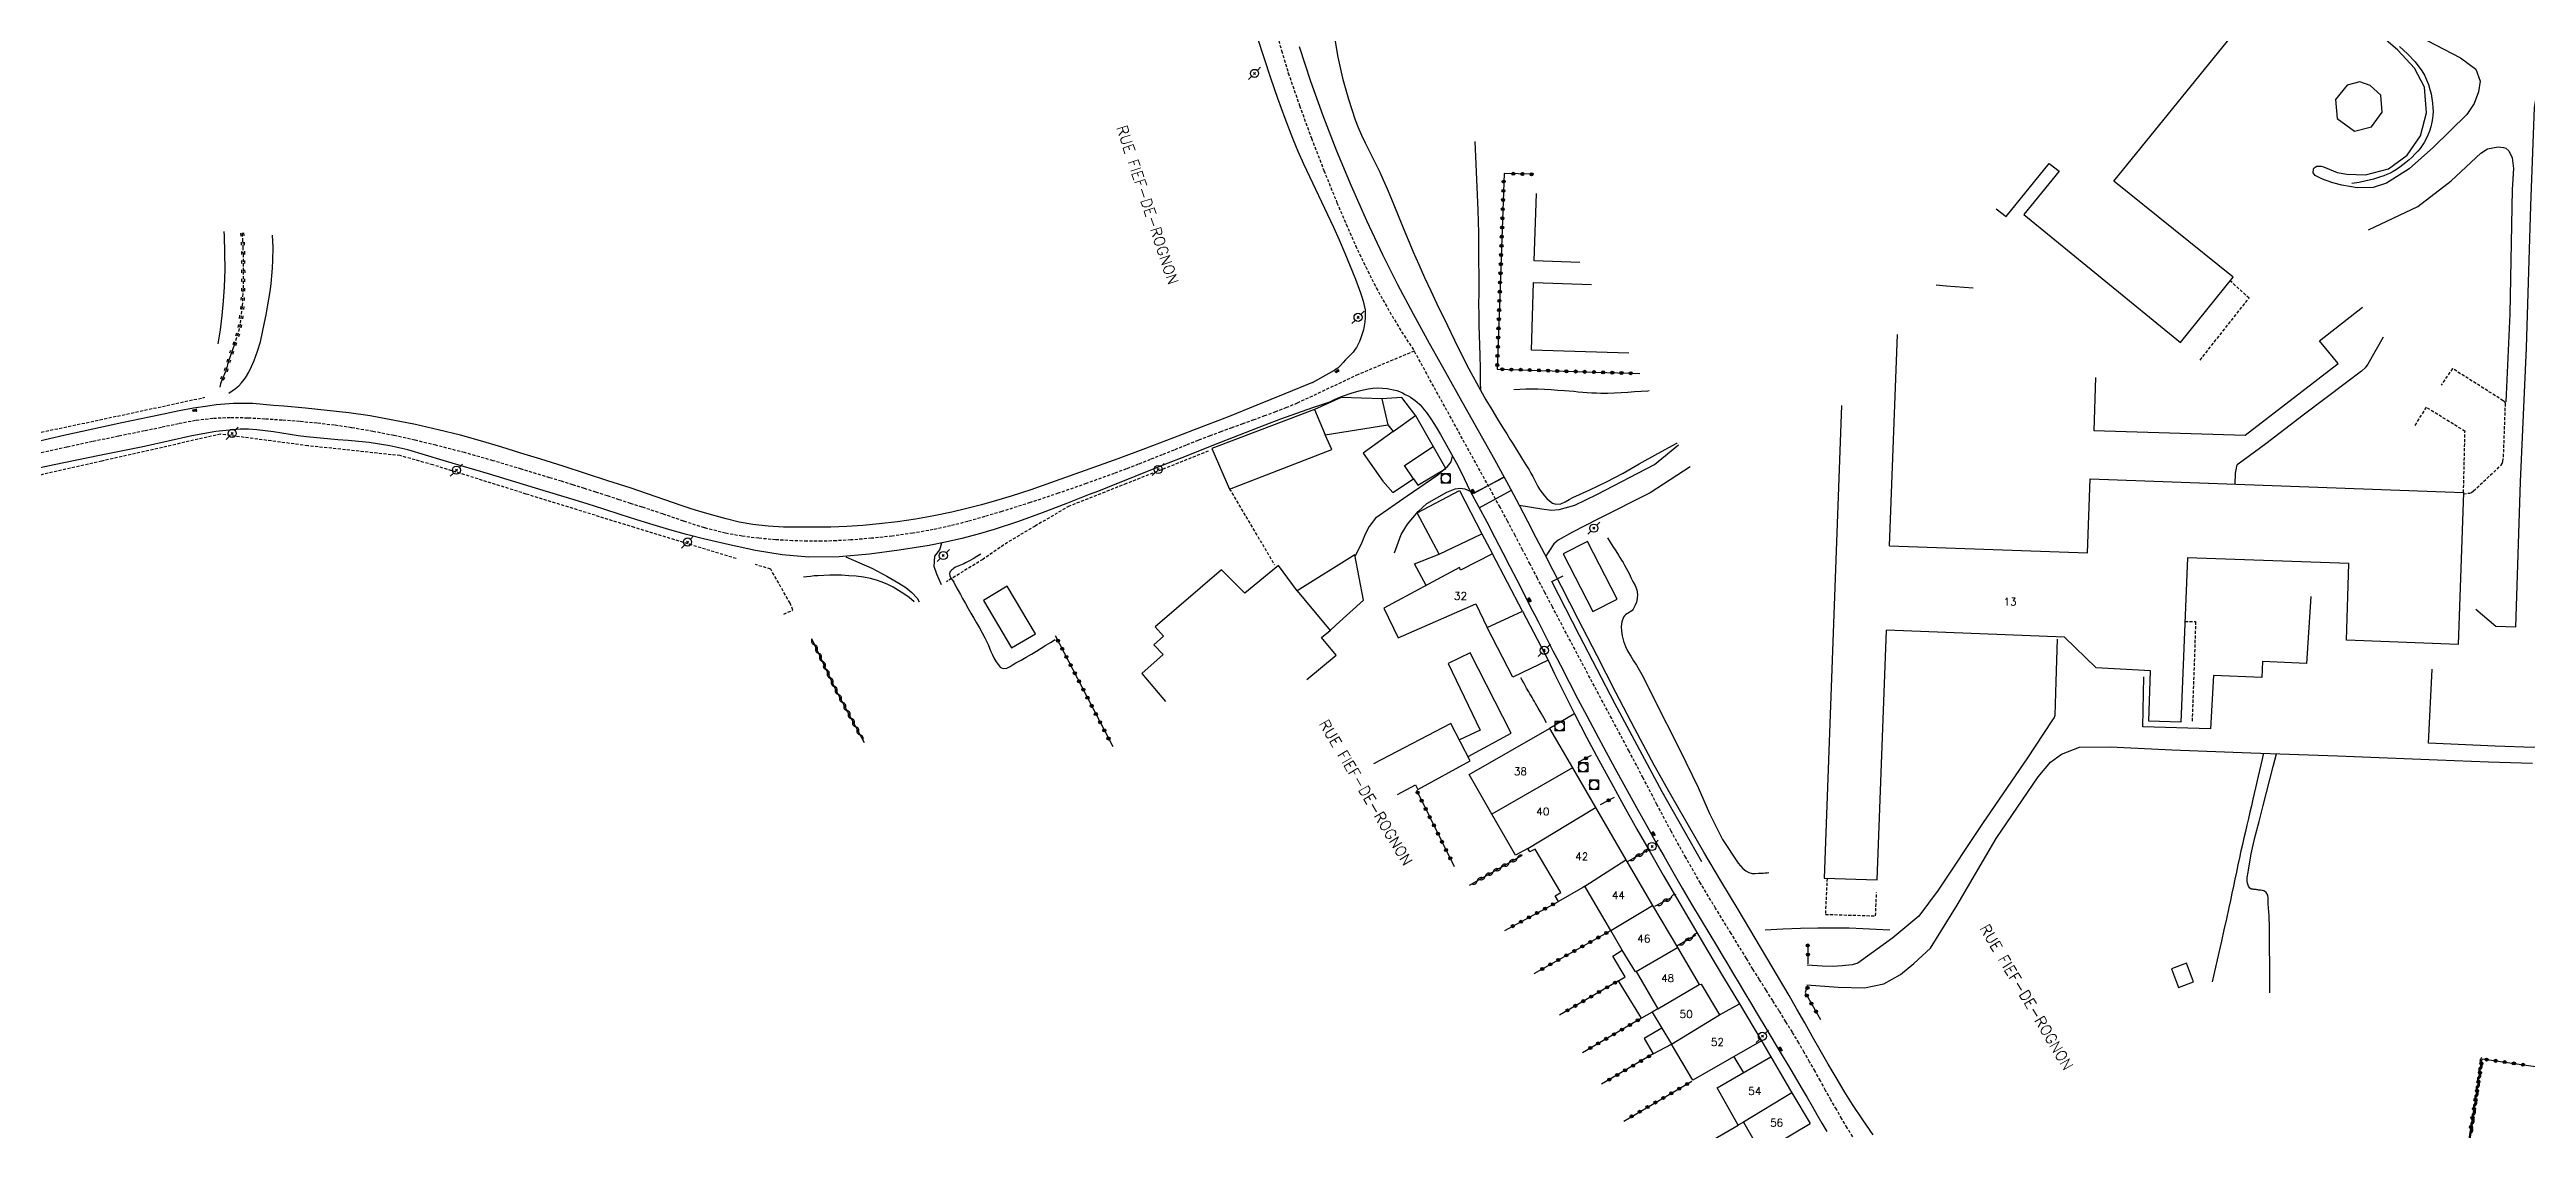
# Model space of a CAD drawing. Header units: millimetres. Extents: x 146997 to 148001, y 141998 to 143001.
# Drawn here: x 147236.2 to 147641.2, y 142322.1 to 142498.5 of the extents above; entities that cross this region are included whole.
import ezdxf
from ezdxf.enums import TextEntityAlignment as Align

# ---------------------------------------------------------------- set-up
doc = ezdxf.new("R2010")
doc.units = ezdxf.units.MM
doc.linetypes.add('DASHED', pattern=[0.75, 0.5, -0.25])
doc.layers.get('0').update_dxf_attribs({"linetype": 'CONTINUOUS'})
for name, color, linetype in [('W0001', 6, 'DASHED'), ('W0008', 7, 'CONTINUOUS'), ('W0014', 7, 'CONTINUOUS'), ('W0017', 7, 'CONTINUOUS'), ('W0020', 2, 'CONTINUOUS'), ('W0071', 7, 'CONTINUOUS'), ('W0101', 7, 'CONTINUOUS'), ('W0104', 1, 'CONTINUOUS'), ('W0112', 1, 'DASHED'), ('W0132', 7, 'CONTINUOUS'), ('W0211', 2, 'CONTINUOUS'), ('W0220', 5, 'DASHED'), ('W0300', 7, 'CONTINUOUS'), ('W0310', 3, 'CONTINUOUS'), ('W0323', 7, 'CONTINUOUS'), ('W0333', 7, 'CONTINUOUS'), ('W0401', 7, 'CONTINUOUS'), ('W0420', 7, 'CONTINUOUS'), ('W0473', 7, 'CONTINUOUS'), ('W0989', 7, 'CONTINUOUS'), ('W0991', 7, 'CONTINUOUS'), ('W1102', 7, 'CONTINUOUS')]:
    doc.layers.add(name, color=color, linetype=linetype)
doc.styles.get("Standard").update_dxf_attribs({"font": 'romans.shx', "width": 0.85})

# ---------------------------------------------------------------- blocks, each defined once
blk = doc.blocks.new('T473')
for p, q in [((-0.166667, 0.166667), (0.166667, -0.166667)), ((-0.166667, -0.166667), (0.166667, 0.166667)), ((0.500001, 0.500001), (1.000002, 1.000002)), ((-1.000002, -1.000002), (-0.500001, -0.500001))]:
    blk.add_line(p, q)
blk.add_ellipse((0, 0), major_axis=(0.471405, 0.471405), ratio=1, start_param=5.4977871438, end_param=11.780972451)
blk = doc.blocks.new('T401')
for p, q in [((-0.3, 0.3), (0, 0.3)), ((-0.3, -0.25), (-0.3, 0.3)), ((-0.3, 0.15), (0, 0.15)), ((-0.3, 0), (0, 0)), ((0, 0.3), (0, -0.25)), ((-0.3, -0.15), (0, -0.15)), ((-0.3, -0.25), (-0.3, -0.3)), ((-0.3, -0.3), (0, -0.3)), ((0, -0.3), (0, -0.25))]:
    blk.add_line(p, q)
blk = doc.blocks.new('T420')
for p, q in [((0.75, 0.75), (-0.75, 0.75)), ((-0.75, 0.75), (-0.75, -0.75)), ((0.75, 0.75), (0.75, -0.75)), ((0.75, -0.75), (-0.75, -0.75))]:
    blk.add_line(p, q)
blk.add_ellipse((0, 0), major_axis=(-0.53, 0.53), ratio=1, start_param=3.926991, end_param=10.210176)
blk = doc.blocks.new('t323o')
at = {"color": 0, "linetype": 'Continuous'}
for radius in [0.25, 0.15]:
    blk.add_circle((0, 0), radius, dxfattribs=at)
blk = doc.blocks.new('t310o')
at = {"color": 0, "linetype": 'Continuous'}
for centre, start, end in [((-0.5, 0.38), 216.8699, 323.1304), ((0.5, -0.37), 36.8699, 143.1303)]:
    blk.add_arc(centre, 0.625, start, end, dxfattribs=at)
blk = doc.blocks.new('t220o')
at = {"color": 0, "linetype": 'Continuous'}
for p, q in [((-0.25, 0.25), (0.25, 0.25)), ((-0.25, -0.25), (0.25, -0.25))]:
    blk.add_line(p, q, dxfattribs=at)

msp = doc.modelspace()

# ---------------------------------------------------------------- linework, layer by layer
at = {"layer": 'W0001'}
for points in [[(147436.55, 142502.17), (147437.67, 142498.38), (147438.79, 142494.61), (147438.75, 142494.74), (147440.6, 142489.39), (147442.54, 142484.06), (147444.58, 142478.78), (147446.72, 142473.53), (147448.22, 142470.01), (147449.77, 142466.51), (147451.41, 142463.04), (147453.14, 142459.62), (147454.59, 142456.98), (147456.11, 142454.37), (147457.69, 142451.81), (147459.35, 142449.29)], [(147459.35, 142449.29), (147450.16, 142445.44), (147440.21, 142440.77), (147438.45, 142440.05), (147436.68, 142439.36), (147434.89, 142438.7), (147433.11, 142438.05), (147431.32, 142437.41), (147429.53, 142436.76), (147427.75, 142436.11), (147425.97, 142435.44), (147424.01, 142434.68), (147422.05, 142433.91), (147420.1, 142433.12), (147418.15, 142432.34), (147416.19, 142431.56), (147414.24, 142430.79), (147412.27, 142430.03), (147410.3, 142429.3), (147405.74, 142427.65), (147401.16, 142426.06), (147396.56, 142424.52), (147391.93, 142423.08), (147389.15, 142422.25), (147386.36, 142421.45), (147383.55, 142420.73), (147380.71, 142420.11), (147377.36, 142419.53), (147374, 142419.06), (147370.62, 142418.7), (147367.24, 142418.42), (147364.86, 142418.29), (147362.47, 142418.22), (147360.09, 142418.22), (147357.71, 142418.3), (147354.96, 142418.46), (147352.21, 142418.7), (147349.48, 142419.04), (147346.77, 142419.53), (147343.3, 142420.4), (147339.89, 142421.5), (147336.52, 142422.67), (147333.14, 142423.79), (147331.25, 142424.39), (147329.36, 142425), (147327.47, 142425.61), (147325.58, 142426.22), (147323.7, 142426.82), (147321.81, 142427.43), (147319.92, 142428.02), (147318.02, 142428.6), (147313.39, 142429.99), (147308.75, 142431.37), (147304.09, 142432.69), (147299.4, 142433.9), (147295.99, 142434.72), (147292.55, 142435.48), (147289.11, 142436.16), (147285.64, 142436.76), (147282.82, 142437.17), (147279.98, 142437.5), (147277.13, 142437.77), (147274.29, 142437.99), (147271.46, 142438.18), (147268.64, 142438.34), (147265.8, 142438.39), (147262.96, 142438.27), (147260.13, 142437.94), (147257.33, 142437.42), (147254.55, 142436.81), (147251.77, 142436.23), (147247.53, 142435.38), (147243.29, 142434.49), (147239.06, 142433.58), (147234.83, 142432.66)], [(147531.03, 142320.91), (147530.13, 142322.38), (147529.25, 142323.86), (147528.36, 142325.4), (147527.47, 142326.95), (147526.6, 142328.5), (147525.74, 142330.06), (147524.87, 142331.62), (147523.99, 142333.17), (147523.1, 142334.71), (147522.2, 142336.25), (147521.16, 142337.99), (147520.1, 142339.72), (147519.03, 142341.44), (147517.95, 142343.16), (147516.87, 142344.88), (147515.79, 142346.6), (147514.71, 142348.32), (147513.65, 142350.05), (147511.14, 142354.15), (147508.62, 142358.25), (147506.14, 142362.37), (147503.73, 142366.54), (147501.34, 142370.85), (147499.03, 142375.2), (147496.76, 142379.57), (147494.46, 142383.93), (147491.63, 142389.23), (147488.8, 142394.54), (147485.98, 142399.84), (147483.17, 142405.15), (147481.94, 142407.48), (147480.72, 142409.82), (147479.5, 142412.15), (147478.28, 142414.49), (147477.06, 142416.82), (147475.84, 142419.15), (147474.61, 142421.48), (147473.37, 142423.8), (147459.35, 142449.29)]]:
    msp.add_lwpolyline(points, dxfattribs=at)
at = {"layer": 'W0008'}
for points in [[(147433.71, 142500.43), (147434.74, 142497.28), (147435.85, 142493.95), (147436.98, 142490.63), (147438.17, 142487.33), (147439.44, 142484.06), (147440.33, 142481.96), (147441.26, 142479.87), (147442.23, 142477.8), (147443.21, 142475.73), (147444.2, 142473.67), (147445.19, 142471.61), (147446.15, 142469.54), (147447.07, 142467.45), (147447.99, 142465.31), (147448.9, 142463.17), (147449.77, 142461.01), (147450.55, 142458.81), (147450.78, 142458.13), (147451, 142457.43), (147451.18, 142456.73), (147451.3, 142456), (147451.34, 142455.35), (147451.33, 142454.7), (147451.27, 142454.06), (147451.18, 142453.42), (147451.04, 142452.76), (147450.85, 142452.11), (147450.63, 142451.47), (147450.38, 142450.85), (147450.24, 142450.52), (147450.08, 142450.2), (147449.9, 142449.89), (147449.7, 142449.59), (147449.34, 142449.12), (147448.94, 142448.69), (147448.53, 142448.27), (147448.12, 142447.85), (147447.72, 142447.4), (147447.32, 142446.92), (147446.86, 142446.48), (147446.31, 142446.16)], [(147534.37, 142321.21), (147532.66, 142323.69), (147531.01, 142326.2), (147529.64, 142328.38), (147528.31, 142330.58), (147527, 142332.8), (147525.72, 142335.04), (147524.46, 142337.27), (147523.19, 142339.51), (147521.92, 142341.75), (147520.63, 142343.97), (147517.86, 142348.67), (147515.07, 142353.37), (147512.28, 142358.05), (147509.49, 142362.74), (147506.71, 142367.44), (147503.96, 142372.15), (147501.24, 142376.89), (147498.58, 142381.65), (147495.39, 142387.56), (147492.3, 142393.53), (147489.25, 142399.52), (147486.17, 142405.49), (147484.8, 142408.14), (147483.42, 142410.8), (147482.05, 142413.46), (147480.68, 142416.12), (147479.3, 142418.78), (147477.92, 142421.43), (147476.53, 142424.08), (147475.13, 142426.73), (147472.53, 142431.52), (147469.88, 142436.28), (147467.2, 142441.02), (147464.51, 142445.76), (147461.84, 142450.52), (147459.22, 142455.3), (147456.67, 142460.13), (147454.23, 142465), (147451.59, 142470.59), (147449.08, 142476.24), (147446.71, 142481.95), (147444.46, 142487.71), (147442.45, 142493.32), (147440.59, 142498.99)], [(147442.73, 142444.18), (147438.19, 142442.3), (147433.64, 142440.45), (147429.08, 142438.62), (147424.51, 142436.83), (147419.98, 142435.09), (147415.43, 142433.38), (147410.88, 142431.69), (147406.32, 142430.04), (147403.12, 142428.89), (147399.91, 142427.75), (147396.69, 142426.64), (147393.45, 142425.6), (147391.05, 142424.88), (147388.63, 142424.18), (147386.2, 142423.54), (147383.76, 142422.97), (147380.8, 142422.37), (147377.83, 142421.85), (147374.85, 142421.4), (147371.85, 142421.04), (147369.22, 142420.8), (147366.59, 142420.64), (147363.95, 142420.54), (147361.31, 142420.5), (147358.78, 142420.5), (147356.26, 142420.54), (147353.73, 142420.68), (147351.21, 142420.96), (147349.01, 142421.35), (147346.84, 142421.88), (147344.7, 142422.48), (147342.56, 142423.1), (147341.12, 142423.53), (147339.69, 142423.99), (147338.27, 142424.47), (147336.85, 142424.96), (147335.43, 142425.46), (147334.02, 142425.95), (147332.6, 142426.44), (147331.17, 142426.92), (147327.52, 142428.11), (147323.86, 142429.29), (147320.2, 142430.46), (147316.54, 142431.6), (147313.27, 142432.63), (147310, 142433.65), (147306.72, 142434.64), (147303.42, 142435.54), (147299.76, 142436.44), (147296.08, 142437.27), (147292.38, 142438.02), (147288.67, 142438.68), (147285.16, 142439.19), (147281.63, 142439.59), (147278.1, 142439.94), (147274.57, 142440.26), (147272.87, 142440.42), (147271.17, 142440.58), (147269.47, 142440.7), (147267.76, 142440.74), (147266.34, 142440.71), (147264.92, 142440.62), (147263.51, 142440.48), (147262.1, 142440.31), (147259.77, 142439.95), (147257.45, 142439.51), (147255.14, 142439.04), (147252.83, 142438.56), (147248.08, 142437.56), (147243.34, 142436.53), (147238.61, 142435.47), (147233.88, 142434.42)], [(147442.73, 142444.18), (147446.31, 142446.16)], [(147445.32, 142440.9), (147442.71, 142440), (147440.11, 142439.08), (147437.51, 142438.14), (147434.93, 142437.18), (147430.71, 142435.57), (147426.51, 142433.92), (147422.33, 142432.25), (147418.13, 142430.58), (147416.65, 142429.99), (147415.16, 142429.39), (147413.67, 142428.79), (147412.19, 142428.19), (147410.7, 142427.59), (147409.22, 142426.99), (147407.73, 142426.41), (147406.23, 142425.83), (147402.37, 142424.34), (147398.51, 142422.86), (147394.63, 142421.44), (147390.69, 142420.15), (147388.06, 142419.38), (147385.4, 142418.68), (147382.73, 142418.06), (147380.03, 142417.54), (147375.17, 142416.75), (147370.27, 142416.08), (147365.34, 142415.66), (147360.39, 142415.62), (147356.01, 142415.99), (147351.67, 142416.7), (147347.39, 142417.62), (147343.14, 142418.61), (147340.39, 142419.3), (147337.66, 142420.06), (147334.94, 142420.88), (147332.24, 142421.73), (147329.55, 142422.6), (147326.86, 142423.47), (147324.16, 142424.33), (147321.45, 142425.17), (147316.97, 142426.52), (147312.49, 142427.87), (147308.01, 142429.21), (147303.52, 142430.52), (147300.62, 142431.4), (147297.73, 142432.3), (147294.81, 142433.13), (147291.86, 142433.81), (147290.17, 142434.1), (147288.48, 142434.33), (147286.78, 142434.52), (147285.07, 142434.67), (147283.37, 142434.8), (147281.67, 142434.94), (147279.97, 142435.09), (147278.27, 142435.26), (147276.92, 142435.43), (147275.57, 142435.64), (147274.22, 142435.87), (147272.87, 142436.09), (147271.51, 142436.28), (147270.15, 142436.44), (147268.77, 142436.52), (147267.39, 142436.53), (147263.43, 142436.17), (147259.51, 142435.44), (147255.64, 142434.55), (147251.79, 142433.72), (147244.39, 142432.24), (147237.01, 142430.68), (147229.63, 142429.1)], [(147445.32, 142440.9), (147446.53, 142441.46), (147447.77, 142441.95), (147449.03, 142442.39), (147450.32, 142442.77), (147451.06, 142442.95), (147451.81, 142443.11), (147452.58, 142443.22), (147453.35, 142443.26), (147454.14, 142443.24), (147454.93, 142443.16), (147455.71, 142443.02), (147456.48, 142442.83), (147456.96, 142442.66), (147457.43, 142442.45), (147457.88, 142442.21), (147458.33, 142441.97), (147458.72, 142441.74), (147459.11, 142441.49), (147459.48, 142441.23), (147459.83, 142440.94), (147460.25, 142440.54), (147460.63, 142440.12), (147460.99, 142439.68), (147461.34, 142439.23), (147462.16, 142438.06), (147462.92, 142436.86), (147463.65, 142435.64), (147464.36, 142434.41), (147465.45, 142432.44), (147466.51, 142430.46), (147467.53, 142428.45), (147468.51, 142426.42)]]:
    msp.add_lwpolyline(points, dxfattribs=at)
at = {"layer": 'W0014'}
for points in [[(147468.51, 142426.42), (147469.85, 142423.9), (147471.19, 142421.37), (147472.51, 142418.84), (147473.83, 142416.31), (147474.98, 142414.1), (147476.12, 142411.89), (147477.25, 142409.67), (147478.38, 142407.46), (147478.99, 142406.27), (147479.6, 142405.09), (147480.21, 142403.9), (147480.82, 142402.71), (147481.43, 142401.52), (147482.03, 142400.33), (147482.64, 142399.14), (147483.26, 142397.96), (147484.68, 142395.19), (147486.11, 142392.43), (147487.55, 142389.67), (147489.01, 142386.92), (147490.72, 142383.74), (147492.45, 142380.56), (147494.2, 142377.39), (147495.95, 142374.23), (147497.35, 142371.71), (147498.76, 142369.2), (147500.18, 142366.69), (147501.61, 142364.19), (147503.15, 142361.56), (147504.7, 142358.93), (147506.26, 142356.32), (147507.82, 142353.7), (147508.75, 142352.15), (147509.67, 142350.6), (147510.6, 142349.04), (147511.53, 142347.49), (147512.46, 142345.94), (147513.39, 142344.39), (147514.32, 142342.84), (147515.24, 142341.29), (147517.13, 142338.14), (147519.01, 142335.01), (147520.89, 142331.86), (147522.75, 142328.71), (147523.57, 142327.33), (147524.38, 142325.94), (147525.19, 142324.55), (147525.99, 142323.16), (147526.8, 142321.77)], [(147481.23, 142398.77), (147482.28, 142396.57), (147483.36, 142394.37), (147484.45, 142392.18), (147485.56, 142390), (147487.53, 142386.22), (147489.54, 142382.46), (147491.57, 142378.71), (147493.62, 142374.98), (147495.74, 142371.2), (147497.89, 142367.44), (147500.06, 142363.68), (147502.24, 142359.94), (147504.78, 142355.59), (147507.35, 142351.26), (147509.92, 142346.93), (147512.52, 142342.62)]]:
    msp.add_lwpolyline(points, dxfattribs=at)
at = {"layer": 'W0017'}
for points in [[(147632.88, 142407.11), (147636.15, 142404.32), (147639.46, 142404.21), (147640.19, 142427.95), (147641.16, 142449.8), (147641.89, 142473.02), (147642.48, 142489.09), (147643.29, 142494.01), (147643.67, 142495.34), (147645.73, 142501.23), (147647.09, 142511.76), (147646.11, 142525.08), (147644.1, 142540.92)], [(147624.92, 142500.05), (147630.41, 142497.19), (147632.87, 142495.36), (147633.63, 142493.39), (147633.33, 142491.67), (147632.6, 142489.74), (147631.41, 142487.93), (147625.96, 142482.63), (147621.98, 142479.05), (147618.31, 142476.72), (147616.11, 142475.99), (147613.47, 142475.98), (147611.01, 142476.38), (147609.52, 142476.76), (147607.84, 142477.38), (147606.61, 142477.99), (147606.3, 142478.42), (147606.33, 142479.08), (147606.61, 142479.34), (147606.9, 142479.49), (147607.6, 142479.51), (147607.99, 142479.4), (147608.91, 142479.01), (147610.2, 142478.47), (147611.82, 142478.2), (147614.86, 142478.09), (147618.64, 142479.08), (147621.69, 142481.29), (147623.86, 142484.46), (147624.82, 142488.2), (147624.51, 142492.39), (147622.88, 142495.52), (147620.15, 142498.44), (147615.01, 142502.89)], [(147615.33, 142469.08), (147623.44, 142472.93), (147628.85, 142477.11), (147633.73, 142481.6), (147634.81, 142482.31), (147636.53, 142482.64), (147637.42, 142482.57), (147637.82, 142482.42), (147638.31, 142482.03), (147638.86, 142480.87), (147639.07, 142479.11), (147638.85, 142475.66), (147638.43, 142455.36), (147637.78, 142440.98)], [(147544.69, 142460.11), (147546.31, 142459.95), (147550.73, 142459.63)], [(147570.73, 142444.99), (147570.42, 142436.31), (147595.17, 142435.53), (147610.38, 142447.25), (147607.33, 142450.95), (147614.37, 142456.47)], [(147617.76, 142451.57), (147615.26, 142447.17), (147614.8, 142446.56), (147614.2, 142445.99), (147611.77, 142444.14), (147604.69, 142438.84), (147598.59, 142434.12), (147594.87, 142431.42), (147593.9, 142430.72), (147593.78, 142430.51), (147593.69, 142430.16), (147593.56, 142429.35), (147593.48, 142427.56)], [(147465.56, 142432.09), (147465.35, 142431.2), (147464.59, 142430.19), (147463.22, 142429.02), (147458.18, 142425.58), (147453.03, 142422), (147451.96, 142420.63), (147451.31, 142419.39), (147450.66, 142417.73), (147449.71, 142415.82)], [(147476.49, 142424.11), (147480.19, 142423.5), (147481.76, 142423.28), (147483.05, 142423.4), (147485.61, 142424.09), (147489.21, 142425.84), (147498.61, 142430.74), (147502.53, 142433.96)], [(147504.45, 142430.39), (147497.93, 142426.13), (147489.34, 142421.83), (147485.22, 142419.69), (147482.87, 142418.4), (147482.19, 142417.78), (147481.55, 142416.88), (147481.16, 142416.2), (147480.84, 142415.75)], [(147456.13, 142416.35), (147457.22, 142419.32), (147458.27, 142420.98), (147460.01, 142423.09), (147461.42, 142424.36), (147464.7, 142426.21), (147466.03, 142426.8), (147466.86, 142426.9), (147467.64, 142426.77), (147468.51, 142426.42)], [(147366.4, 142415.66), (147370.67, 142413.84), (147373.12, 142412.52), (147375.1, 142411.35), (147376.23, 142410.68), (147377.23, 142409.86), (147378.09, 142408.91), (147378.41, 142408.29)], [(147382.05, 142411.1), (147381.29, 142412.86), (147380.88, 142414.08), (147380.95, 142415.77), (147381.77, 142416.82), (147382.13, 142417.96)], [(147605.93, 142409.19), (147605.22, 142398.25), (147598, 142398.58), (147597.93, 142395.94), (147590.01, 142396.27), (147589.51, 142387.56), (147578.44, 142387.91), (147578.61, 142396.05)], [(147564.47, 142402.2), (147564.25, 142395.29), (147564.08, 142389.73), (147563.94, 142389.41), (147563.6, 142388.88), (147559.61, 142382.83), (147552.23, 142372.08), (147545.02, 142361.22), (147541.84, 142356.98), (147537.57, 142353.44), (147531.86, 142349.27), (147530.92, 142349), (147529.32, 142348.83), (147527.76, 142348.75), (147526.01, 142348.8), (147523.6, 142348.95)], [(147662.41, 142392.98), (147655.21, 142389.28), (147649.61, 142386.53), (147646.83, 142385.21), (147645.33, 142384.78), (147643.96, 142384.6), (147642.31, 142384.52), (147636.08, 142384.75), (147625.18, 142385.2), (147625.74, 142397.3)], [(147485.45, 142389.97), (147481.48, 142387.6)], [(147523.54, 142345.72), (147528.67, 142345.35), (147532.98, 142345.27), (147536.11, 142345.93), (147538.86, 142347.43), (147541.03, 142349.2), (147543.75, 142351.73), (147548.1, 142358.74), (147554.47, 142369.64), (147561.34, 142379.72), (147563.35, 142382.11), (147565.18, 142383.41), (147568.11, 142384.57), (147573.15, 142384.61), (147583.21, 142384.16), (147596.09, 142383.66), (147610.27, 142383.13), (147626.61, 142382.49), (147634.96, 142382.18), (147642.16, 142381.95)]]:
    msp.add_lwpolyline(points, dxfattribs=at)
msp.add_lwpolyline([(147609.98, 142490.37), (147610.24, 142487.3), (147613.06, 142485.24), (147615.82, 142485.94), (147617.57, 142488.31), (147617.37, 142491.11), (147615.61, 142492.7), (147613.95, 142493.28), (147611.85, 142492.71)], close=True, dxfattribs=at)
at = {"layer": 'W0020'}
for points in [[(147474.11, 142428.68), (147468.77, 142425.93)], [(147473.89, 142428.62), (147469.1, 142426.01)], [(147469.96, 142423.67), (147475.23, 142426.54)]]:
    msp.add_lwpolyline(points, dxfattribs=at)
at = {"layer": 'W0071'}
for points in [[(147598.17, 142383.58), (147597.74, 142381.7), (147597.31, 142379.82), (147596.88, 142377.94), (147596.45, 142376.07), (147596.21, 142375.01), (147595.96, 142373.96), (147595.71, 142372.91), (147595.47, 142371.85), (147595.22, 142370.8), (147594.98, 142369.75), (147594.74, 142368.69), (147594.5, 142367.64), (147594.25, 142366.48), (147594, 142365.32), (147593.75, 142364.17), (147593.51, 142363.01), (147593.27, 142361.85), (147593.02, 142360.7), (147592.78, 142359.54), (147592.53, 142358.38), (147592.12, 142356.54), (147591.71, 142354.7), (147591.29, 142352.86), (147590.87, 142351.02), (147590.6, 142349.82), (147590.33, 142348.63), (147590.06, 142347.43), (147589.78, 142346.24)], [(147599.23, 142344.42), (147599.23, 142346.14), (147599.23, 142347.86), (147599.21, 142349.59), (147599.19, 142351.31), (147599.17, 142353.22), (147599.15, 142355.13), (147599.1, 142357.04), (147598.96, 142358.95), (147598.95, 142359.39), (147598.95, 142359.88), (147598.87, 142360.38), (147598.63, 142360.83), (147598.35, 142361.04), (147598.01, 142361.14), (147597.67, 142361.19), (147597.36, 142361.23), (147597.27, 142361.25), (147597.18, 142361.27), (147597.08, 142361.28), (147596.99, 142361.29), (147596.9, 142361.3), (147596.81, 142361.31), (147596.72, 142361.32), (147596.62, 142361.33), (147596.5, 142361.35), (147596.37, 142361.36), (147596.24, 142361.39), (147596.12, 142361.44), (147595.97, 142361.55), (147595.83, 142361.69), (147595.73, 142361.85), (147595.65, 142362.03), (147595.57, 142362.33), (147595.53, 142362.64), (147595.52, 142362.95), (147595.54, 142363.26), (147595.58, 142363.56), (147595.62, 142363.86), (147595.67, 142364.15), (147595.71, 142364.45), (147596.16, 142367.14), (147596.79, 142369.79), (147597.48, 142372.42), (147598.15, 142375.05), (147598.68, 142377.17), (147599.21, 142379.28), (147599.76, 142381.39), (147600.33, 142383.5)]]:
    msp.add_lwpolyline(points, dxfattribs=at)
at = {"layer": 'W0101'}
for points in [[(147573.7, 142477.06), (147610.89, 142522.87), (147630.97, 142547.77)], [(147554.49, 142472.55), (147556.11, 142471.25), (147563.17, 142479.94), (147564.79, 142478.66)], [(147564.79, 142478.66), (147559.01, 142471.58), (147584.64, 142450.7), (147593.25, 142461.37), (147573.7, 142477.06)], [(147537.04, 142417.44), (147538.33, 142452.01)], [(147529.19, 142440.4), (147526.36, 142363.16), (147535.01, 142362.91), (147536.53, 142403.69)], [(147537.04, 142417.44), (147569.41, 142416.32), (147569.87, 142428.43), (147630.88, 142426.17), (147629.98, 142401.37), (147611.77, 142402.06), (147612.15, 142414.58), (147585.78, 142415.51), (147584.67, 142388.63), (147579.45, 142388.82), (147579.73, 142397.06), (147570.84, 142397.54), (147565.67, 142402.53), (147536.53, 142403.69)], [(147472.06, 142373.61), (147468.33, 142380.1), (147481.48, 142387.6)], [(147481.48, 142387.6), (147485.2, 142381.2)], [(147485.2, 142381.2), (147488.98, 142374.7)], [(147488.98, 142374.7), (147493.95, 142366.14)], [(147477.9, 142368.01), (147475.9, 142366.92), (147472.06, 142373.61)], [(147487.24, 142361.84), (147486.92, 142361.64), (147482.91, 142359.36), (147482.37, 142360.27), (147483.29, 142360.85), (147479.14, 142367.91), (147478.26, 142367.46), (147477.9, 142368.01)], [(147493.95, 142366.14), (147498.32, 142358.72)], [(147491.47, 142354.61), (147487.24, 142361.84)], [(147498.32, 142358.72), (147502.37, 142351.84)], [(147495.61, 142347.92), (147495.5, 142347.85), (147493.33, 142351.41), (147491.47, 142354.61)], [(147502.37, 142351.84), (147505.94, 142345.78)], [(147495.61, 142347.92), (147499.16, 142341.81)], [(147505.94, 142345.78), (147506.25, 142345.87), (147509.24, 142340.83)], [(147509.24, 142340.83), (147512.52, 142342.62)], [(147512.52, 142342.62), (147516.14, 142336.57)], [(147499.16, 142341.81), (147498.23, 142341.3), (147501.39, 142336.03)], [(147516.14, 142336.57), (147504.9, 142330.17), (147501.39, 142336.03)], [(147513.18, 142323.32), (147512.33, 142322.82), (147508.85, 142328.9), (147517.63, 142333.95), (147521.09, 142328.09)], [(147521.09, 142328.09), (147524.05, 142323.07)], [(147513.18, 142323.32), (147515.1, 142319.96), (147516.1, 142318.35), (147524.05, 142323.07)]]:
    msp.add_lwpolyline(points, dxfattribs=at)
msp.add_lwpolyline([(147477.04, 142406.78), (147472.14, 142416.14), (147466.92, 142413.48), (147466.73, 142413.91), (147454.39, 142407.29), (147456.7, 142402.41), (147469.44, 142407.98), (147471.27, 142404.1)], close=True, dxfattribs=at)
at = {"layer": 'W0104'}
for points in [[(147483.71, 142416.17), (147488.55, 142406.72), (147492.5, 142408.75), (147487.66, 142418.19)], [(147388.91, 142408.54), (147393.51, 142400.78), (147397.41, 142403.09), (147392.81, 142410.85)], [(147586.76, 142346.21), (147585.62, 142349.27), (147583.17, 142348.36), (147584.31, 142345.3)]]:
    msp.add_lwpolyline(points, close=True, dxfattribs=at)
for points in [[(147427.85, 142413.56), (147417.02, 142404.22), (147418.37, 142402.69), (147416.8, 142401.3), (147418.31, 142399.69), (147414.81, 142396.6), (147418.69, 142392.02)], [(147440.19, 142410.12), (147437.17, 142414.23), (147431.66, 142409.73), (147427.85, 142413.56)], [(147440.19, 142410.12), (147445.58, 142403.63)], [(147441.81, 142395.64), (147446.59, 142399.61), (147444.21, 142402.51), (147445.58, 142403.63), (147446.61, 142404.57)], [(147481.23, 142398.77), (147475.47, 142396.01), (147471.27, 142404.1)], [(147477.04, 142406.78), (147481.23, 142398.77)], [(147468.14, 142383.03), (147475.17, 142386.85), (147468.48, 142400), (147464.89, 142398.25), (147470.12, 142387.34), (147466.72, 142385.78)], [(147465.34, 142388.44), (147452.68, 142381.85)], [(147456.62, 142376.85), (147459.56, 142378.42), (147459.94, 142377.65), (147468.5, 142382.33), (147465.34, 142388.44)], [(147498.23, 142341.3), (147496.5, 142340.29), (147492.72, 142346.4), (147493.85, 142347.02), (147491.79, 142350.44), (147493.33, 142351.41)], [(147499.82, 142338.65), (147496.96, 142336.96), (147498.43, 142334.46), (147501.39, 142336.03)], [(147516.14, 142336.57), (147517.63, 142333.95)], [(147511.62, 142333.99), (147513.16, 142331.38)], [(147510.15, 142310.15), (147505.09, 142307.31), (147500.18, 142315.76), (147512.33, 142322.82)]]:
    msp.add_lwpolyline(points, dxfattribs=at)
at = {"layer": 'W0112'}
for points in [[(147587.82, 142447.82), (147595.82, 142457.94), (147592.76, 142460.76)], [(147630.86, 142425.96), (147631.59, 142426.05), (147631.91, 142426.09), (147632.19, 142426.2), (147632.52, 142426.44), (147637.01, 142430.62), (147637.21, 142430.94), (147637.29, 142431.23), (147637.42, 142432), (147637.74, 142440.71), (147637.71, 142440.86), (147637.64, 142440.96), (147637.53, 142441.06), (147637.37, 142441.18), (147629.06, 142446.44), (147627.23, 142443.72)], [(147181.62, 142423.76), (147199.51, 142428.6), (147226.83, 142434.34), (147244.45, 142438.05), (147261.63, 142441.73)], [(147630.88, 142426.17), (147631.13, 142436.16), (147624.77, 142440.11), (147622.87, 142437.08)], [(147348.49, 142415.37), (147331.87, 142420.46), (147314.17, 142425.93), (147298.9, 142430.7), (147293.57, 142432.2), (147278.46, 142433.82), (147264.2, 142435.7), (147244.79, 142431.32), (147224.55, 142426.7), (147205.8, 142422.71), (147189.34, 142417.89), (147172.81, 142412.9)], [(147425.68, 142432.94), (147412.3, 142427.63), (147402.94, 142423.96), (147397.37, 142420.7), (147392.87, 142418.03), (147388.83, 142415.25), (147382.89, 142411.61)], [(147429.16, 142426.75), (147436.51, 142414.36)], [(147356.28, 142406.32), (147357.78, 142406.96), (147357.3, 142408.09), (147354.14, 142413.65), (147351.64, 142414.4)], [(147585.35, 142405.11), (147587.09, 142405.08), (147586.51, 142388.65)], [(147526.83, 142363.14), (147526.56, 142357.25), (147534.76, 142357.01), (147534.93, 142360.8)]]:
    msp.add_lwpolyline(points, dxfattribs=at)
at = {"layer": 'W0132'}
for points in [[(147464.5, 142430.09), (147459.6, 142438.72), (147457.32, 142441.7), (147454.05, 142441.49), (147447.4, 142441.68), (147443.04, 142439.73), (147426.27, 142433.35)], [(147443.04, 142439.73), (147444.76, 142435.62)], [(147454.05, 142441.49), (147455.04, 142437.21)], [(147426.27, 142433.35), (147429.16, 142426.75), (147445.89, 142433.23), (147444.76, 142435.62), (147455.04, 142437.21), (147455.91, 142436.16), (147451.02, 142432.6), (147454.19, 142428.02), (147455.85, 142426.17), (147459.2, 142428.43), (147459.96, 142427.37), (147464.5, 142430.09)], [(147455.91, 142436.16), (147459.58, 142438.74)], [(147459.2, 142428.43), (147457.78, 142430.6), (147462.44, 142433.72)], [(147461.32, 142411.01), (147459.41, 142414.55), (147463.45, 142416.11), (147459.8, 142422.85), (147466.73, 142426.5)], [(147466.73, 142426.5), (147470.42, 142419.45), (147472.14, 142416.14)], [(147463.45, 142416.11), (147470.42, 142419.45)], [(147446.61, 142404.57), (147451.04, 142408.61), (147449.63, 142416.01), (147440.19, 142410.12)]]:
    msp.add_lwpolyline(points, dxfattribs=at)
at = {"layer": 'W0211'}
for points in [[(147620.43, 142499.04), (147621.74, 142497.83), (147622.99, 142496.53), (147624.08, 142495.1), (147624.51, 142494.37), (147624.85, 142493.6), (147625.13, 142492.82), (147625.38, 142492.02), (147625.57, 142491.29), (147625.72, 142490.55), (147625.83, 142489.8), (147625.89, 142489.05), (147625.9, 142488.45), (147625.87, 142487.85), (147625.79, 142487.26), (147625.69, 142486.67), (147625.52, 142485.95), (147625.31, 142485.24), (147625.05, 142484.54), (147624.74, 142483.86), (147624.46, 142483.35), (147624.13, 142482.87), (147623.77, 142482.41), (147623.4, 142481.96), (147622.95, 142481.46), (147622.47, 142480.99), (147621.97, 142480.53), (147621.46, 142480.1), (147620.96, 142479.7), (147620.45, 142479.32), (147619.93, 142478.97), (147619.38, 142478.64), (147618.88, 142478.37), (147618.36, 142478.14), (147617.83, 142477.92), (147617.29, 142477.73), (147616.14, 142477.38), (147614.98, 142477.08), (147613.81, 142476.83), (147612.63, 142476.64)], [(147265.55, 142442.43), (147266.12, 142442.77), (147266.67, 142443.16), (147267.17, 142443.6), (147267.62, 142444.09), (147268.27, 142444.93), (147268.81, 142445.84), (147269.29, 142446.78), (147269.71, 142447.74), (147270.26, 142449.26), (147270.71, 142450.82), (147271.08, 142452.39), (147271.41, 142453.97), (147271.66, 142455.22), (147271.89, 142456.49), (147272.11, 142457.75), (147272.3, 142459.02), (147272.47, 142460.29), (147272.6, 142461.57), (147272.71, 142462.85), (147272.77, 142464.14), (147272.79, 142466.2), (147272.7, 142468.24)]]:
    msp.add_lwpolyline(points, dxfattribs=at)
at = {"layer": 'W0220'}
msp.add_lwpolyline([(147267.72, 142468.61), (147267.73, 142468.51), (147267.8, 142467.38), (147267.85, 142466.26), (147267.88, 142465.13), (147267.9, 142462.28), (147267.88, 142459.42), (147267.74, 142456.56), (147267.41, 142453.71), (147267.26, 142452.95), (147267.06, 142452.2), (147266.83, 142451.46), (147266.59, 142450.73), (147266.49, 142450.41), (147266.38, 142450.1), (147266.27, 142449.8), (147266.15, 142449.49), (147266.03, 142449.18), (147265.92, 142448.88), (147265.81, 142448.57), (147265.7, 142448.26), (147265.61, 142447.96), (147265.52, 142447.67), (147265.44, 142447.38), (147265.36, 142447.08), (147265.28, 142446.78), (147265.19, 142446.49), (147265.1, 142446.2), (147265, 142445.91), (147264.93, 142445.73), (147264.86, 142445.56), (147264.78, 142445.38), (147264.7, 142445.21), (147264.61, 142445.04), (147264.54, 142444.87), (147264.46, 142444.69), (147264.4, 142444.51), (147264.3, 142444.24), (147264.22, 142443.96), (147264.15, 142443.68), (147264.09, 142443.39)], dxfattribs=at)
at = {"layer": 'W0300'}
for points in [[(147446.24, 142500.84), (147446.86, 142497.33), (147447.64, 142493.86), (147448.59, 142490.43), (147449.7, 142487.05), (147450.19, 142485.79), (147450.73, 142484.55), (147451.3, 142483.32), (147451.91, 142482.11), (147452.52, 142480.91), (147453.13, 142479.71), (147453.72, 142478.5), (147454.28, 142477.27), (147454.91, 142475.82), (147455.53, 142474.37), (147456.13, 142472.91), (147456.72, 142471.44), (147457.31, 142469.98), (147457.91, 142468.52), (147458.52, 142467.06), (147459.14, 142465.61), (147460.09, 142463.45), (147461.05, 142461.3), (147462.04, 142459.15), (147463.04, 142457.02), (147464.76, 142453.46), (147466.5, 142449.91), (147468.29, 142446.39), (147470.16, 142442.91), (147471.07, 142441.31), (147472.02, 142439.73), (147472.98, 142438.16), (147473.95, 142436.6), (147474.46, 142435.76), (147474.98, 142434.91), (147475.5, 142434.07), (147476.03, 142433.24), (147476.55, 142432.4), (147477.07, 142431.56), (147477.59, 142430.72), (147478.11, 142429.87), (147478.42, 142429.34), (147478.71, 142428.79), (147478.99, 142428.24), (147479.27, 142427.69), (147479.57, 142427.15), (147479.9, 142426.61), (147480.26, 142426.1), (147480.66, 142425.62), (147481.04, 142425.21), (147481.45, 142424.8), (147481.94, 142424.46), (147482.52, 142424.28), (147483.29, 142424.33), (147484.01, 142424.63), (147484.65, 142425.01), (147485.26, 142425.34), (147488.04, 142426.61), (147490.78, 142427.95), (147493.49, 142429.36), (147496.14, 142430.88), (147499.15, 142432.56), (147502.26, 142434.26), (147502.34, 142434.31)], [(147469.24, 142483.55), (147469.43, 142479.81), (147469.59, 142476.06), (147469.72, 142472.32), (147469.83, 142468.58), (147469.86, 142466.92), (147469.88, 142465.27), (147469.88, 142463.61), (147469.89, 142461.96), (147469.89, 142461.05), (147469.89, 142460.15), (147469.89, 142459.24), (147469.89, 142458.34), (147469.88, 142457.44), (147469.88, 142456.53), (147469.89, 142455.63), (147469.9, 142454.73), (147469.91, 142453.91), (147469.93, 142453.09), (147469.95, 142452.28), (147469.98, 142451.46), (147470, 142450.65), (147470.03, 142449.83), (147470.05, 142449.01), (147470.07, 142448.2), (147470.1, 142446.87), (147470.12, 142445.55), (147470.14, 142444.23), (147470.16, 142442.91)], [(147263.81, 142450.45), (147264.18, 142452.77), (147264.48, 142455.11), (147264.71, 142457.45), (147264.87, 142459.8), (147264.95, 142462.57), (147264.92, 142465.34), (147264.84, 142468.1), (147264.82, 142468.82)], [(147497.76, 142442.78), (147497.55, 142442.76), (147496.45, 142442.69), (147495.36, 142442.61), (147494.26, 142442.54), (147493.16, 142442.47), (147492.07, 142442.41), (147490.97, 142442.38), (147489.86, 142442.38), (147489.12, 142442.39), (147488.38, 142442.42), (147487.64, 142442.47), (147486.9, 142442.53), (147486.16, 142442.59), (147485.42, 142442.66), (147484.68, 142442.72), (147483.93, 142442.77), (147482.84, 142442.85), (147481.74, 142442.93), (147480.65, 142443), (147479.55, 142443.05), (147478.57, 142443.05), (147477.59, 142443.04), (147476.61, 142443.01), (147475.63, 142442.95)], [(147388.47, 142416.09), (147387.86, 142415.72), (147387.24, 142415.36), (147386.62, 142415.01), (147385.99, 142414.67), (147385.73, 142414.54), (147385.45, 142414.42), (147385.18, 142414.32), (147384.9, 142414.21), (147384.63, 142414.09), (147384.36, 142413.96), (147384.1, 142413.81), (147383.86, 142413.62), (147383.71, 142413.49), (147383.56, 142413.34), (147383.44, 142413.15), (147383.38, 142412.94), (147383.44, 142412.53), (147383.63, 142412.15), (147383.87, 142411.83), (147384.07, 142411.52), (147384.42, 142410.84), (147384.78, 142410.17), (147385.15, 142409.51), (147385.52, 142408.84), (147385.97, 142408.04), (147386.42, 142407.24), (147386.88, 142406.45), (147387.34, 142405.66), (147387.8, 142404.86), (147388.26, 142404.06), (147388.7, 142403.26), (147389.14, 142402.45), (147389.42, 142401.9), (147389.67, 142401.34), (147389.9, 142400.77), (147390.14, 142400.2), (147390.39, 142399.64), (147390.67, 142399.08), (147390.99, 142398.54), (147391.36, 142398.04), (147391.51, 142397.85), (147391.68, 142397.66), (147391.9, 142397.51), (147392.15, 142397.42), (147392.74, 142397.48), (147393.29, 142397.74), (147393.76, 142398.08), (147394.2, 142398.35), (147395.07, 142398.81), (147395.92, 142399.29), (147396.77, 142399.78), (147397.61, 142400.28), (147398.38, 142400.74), (147399.14, 142401.21), (147399.9, 142401.69), (147400.65, 142402.18)], [(147490.94, 142418.77), (147491.4, 142418.07), (147491.84, 142417.36), (147492.29, 142416.65), (147492.73, 142415.94), (147492.98, 142415.54), (147493.23, 142415.13), (147493.48, 142414.73), (147493.72, 142414.32), (147494, 142413.82), (147494.27, 142413.32), (147494.54, 142412.82), (147494.78, 142412.3), (147495.11, 142411.65), (147495.45, 142410.97), (147495.72, 142410.26), (147495.85, 142409.5), (147495.81, 142408.87), (147495.67, 142408.25), (147495.43, 142407.66), (147495.12, 142407.12), (147494.96, 142406.92), (147494.76, 142406.75), (147494.54, 142406.61), (147494.33, 142406.48), (147494.11, 142406.35), (147493.9, 142406.19), (147493.71, 142406.01), (147493.57, 142405.79), (147493.29, 142405.05), (147493.19, 142404.27), (147493.21, 142403.5), (147493.33, 142402.75), (147493.56, 142401.87), (147493.89, 142401.03), (147494.29, 142400.22), (147494.74, 142399.44), (147495.21, 142398.69), (147495.69, 142397.95), (147496.14, 142397.19), (147496.57, 142396.42), (147497.47, 142394.63), (147498.37, 142392.85), (147499.27, 142391.06), (147500.16, 142389.28), (147501.06, 142387.49), (147501.96, 142385.7), (147502.86, 142383.92), (147503.77, 142382.14), (147505.74, 142377.97), (147507.62, 142373.71), (147509.72, 142369.51), (147512.31, 142365.62), (147512.67, 142365.17), (147513.07, 142364.74), (147513.54, 142364.35), (147514.07, 142364.07), (147514.57, 142363.95), (147515.09, 142363.94), (147515.6, 142363.98), (147516.09, 142364.01), (147516.4, 142364.01), (147516.71, 142364.03), (147517.02, 142364.04), (147517.33, 142364.07)], [(147377.57, 142408.34), (147376.77, 142409), (147375.93, 142409.61), (147375.06, 142410.18), (147374.15, 142410.69), (147373.27, 142411.13), (147372.35, 142411.51), (147371.42, 142411.84), (147370.46, 142412.11), (147369.29, 142412.35), (147368.11, 142412.5), (147366.92, 142412.59), (147365.73, 142412.66), (147364.76, 142412.68), (147363.79, 142412.68), (147362.81, 142412.64), (147361.84, 142412.59), (147361.25, 142412.54), (147360.66, 142412.48), (147360.07, 142412.41), (147359.49, 142412.32)], [(147480.96, 142388.55), (147480.52, 142389.34), (147480.08, 142390.14), (147479.63, 142390.93), (147479.18, 142391.71), (147479, 142392.03), (147478.81, 142392.34), (147478.63, 142392.66), (147478.45, 142392.97), (147478.26, 142393.29), (147478.08, 142393.6), (147477.89, 142393.92), (147477.71, 142394.23), (147477.48, 142394.65), (147477.24, 142395.07), (147477.01, 142395.5), (147476.78, 142395.92)], [(147516.74, 142354.7), (147519.61, 142354.88), (147522.47, 142355), (147525.34, 142355.07), (147528.21, 142355.08), (147530.44, 142355.05), (147532.66, 142354.97), (147534.89, 142354.86), (147537.11, 142354.7)]]:
    msp.add_lwpolyline(points, dxfattribs=at)
at = {"layer": 'W0310'}
for points in [[(147369.47, 142385.26), (147364.74, 142394.06), (147360.87, 142402.25)], [(147476.88, 142366.8), (147468.33, 142361.98)], [(147497.39, 142367.64), (147494.17, 142365.85)], [(147501.45, 142360.02), (147498.65, 142358.52)], [(147505.36, 142353.85), (147502.28, 142352.05)], [(147628.86, 142294.16), (147630.2, 142305.56), (147631.57, 142317.88), (147633.82, 142333.27)]]:
    msp.add_lwpolyline(points, dxfattribs=at)
at = {"layer": 'W0323'}
for points in [[(147474.03, 142478.31), (147472.89, 142446.35), (147496.22, 142445.62)], [(147478.64, 142478.17), (147474.03, 142478.31)], [(147400.67, 142402.84), (147408.65, 142387.38), (147410.06, 142384.66)], [(147488.29, 142383.23), (147486.1, 142382.04)], [(147459.7, 142377.54), (147465.89, 142365.07)], [(147489.79, 142375.19), (147492.06, 142376.38)], [(147474.14, 142354.61), (147482.91, 142359.36)], [(147478.97, 142347.61), (147491.47, 142354.61)], [(147523.68, 142352.46), (147523.71, 142349.17)], [(147492.72, 142346.4), (147483.1, 142340.8)], [(147523.76, 142345.28), (147523.49, 142345.21), (147523.23, 142344.5), (147525.76, 142340.08)], [(147496.5, 142340.29), (147486.83, 142334.65)], [(147498.43, 142334.46), (147489.95, 142329.51)], [(147628.55, 142294.24), (147630.07, 142308.49), (147631.56, 142319.22), (147633.94, 142333.64), (147656.98, 142330.34)], [(147493.59, 142323.49), (147504.75, 142329.99)]]:
    msp.add_lwpolyline(points, dxfattribs=at)
at = {"layer": 'W0333'}
for points in [[(147486.42, 142463.76), (147478.98, 142464.02), (147479.32, 142475.05)], [(147494.44, 142448.92), (147478.53, 142449.42), (147478.84, 142460.48)], [(147478.84, 142460.48), (147488.35, 142460.19)], [(147506.35, 142365.85), (147499.88, 142377.28), (147492.14, 142391.69), (147486.38, 142402.79), (147481.84, 142411.65), (147483.67, 142412.54)]]:
    msp.add_lwpolyline(points, dxfattribs=at)
at = {"layer": 'W1102'}
for points in [[(147485.2, 142381.2), (147472.06, 142373.61)], [(147477.9, 142368.01), (147488.84, 142374.62), (147488.98, 142374.7)], [(147487.24, 142361.84), (147493.95, 142366.14)], [(147491.47, 142354.61), (147498.32, 142358.72)], [(147495.61, 142347.92), (147502.37, 142351.84)], [(147499.16, 142341.81), (147505.94, 142345.78)], [(147501.39, 142336.03), (147509.24, 142340.83)], [(147521.09, 142328.09), (147513.18, 142323.32)]]:
    msp.add_lwpolyline(points, dxfattribs=at)

# ---------------------------------------------------------------- block references
at = {"layer": 'W0220'}
for p, rotation in [((147267.74, 142468.33), 273.581486593229), ((147267.83, 142466.83), 272.6070492828979), ((147267.87, 142465.33), 271.3288830739969), ((147267.89, 142463.83), 270.4939146670769), ((147267.89, 142460.83), 269.6066273397844), ((147267.9, 142462.33), 270.4939146670769), ((147267.72, 142456.34), 263.3754060516329), ((147267.81, 142457.83), 267.2307022685752), ((147267.88, 142459.33), 267.2307022685752), ((147266.97, 142451.91), 252.61550319194), ((147267.34, 142453.36), 258.7837950169539), ((147267.55, 142454.85), 263.3754060516329), ((147265.52, 142447.65), 254.4106161494763), ((147265.99, 142449.07), 249.5317352396239), ((147266.51, 142450.48), 251.7504593284887), ((147264.52, 142444.83), 247.1999237818326), ((147265.1, 142446.21), 252.5348888496102)]:
    msp.add_blockref('t220o', p, dxfattribs=dict(at, rotation=rotation))
at = {"layer": 'W0310'}
for p, rotation in [((147361.32, 142401.3), 115.326324811153), ((147361.96, 142399.94), 115.326324811153), ((147362.6, 142398.59), 115.326324811153), ((147363.24, 142397.23), 115.326324811153), ((147363.88, 142395.88), 115.326324811153), ((147364.53, 142394.52), 115.326324811153), ((147365.21, 142393.19), 118.2107479622652), ((147365.92, 142391.87), 118.2107479622652), ((147366.63, 142390.54), 118.2107479622652), ((147367.34, 142389.22), 118.2107479622652), ((147368.05, 142387.9), 118.2107479622652), ((147368.76, 142386.58), 118.2107479622652), ((147476.17, 142366.4), 209.444118812683), ((147495.48, 142366.58), 209.0395127601402), ((147496.79, 142367.31), 209.0395127601402), ((147469.64, 142362.72), 209.444118812683), ((147470.94, 142363.45), 209.444118812683), ((147472.25, 142364.19), 209.444118812683), ((147473.56, 142364.93), 209.444118812683), ((147474.86, 142365.67), 209.444118812683), ((147499.97, 142359.23), 208.0576316497577), ((147501.29, 142359.93), 208.0576316497577), ((147503.58, 142352.81), 210.287707091772), ((147504.87, 142353.56), 210.287707091772), ((147633.33, 142329.88), 81.6895589309811), ((147633.54, 142331.37), 81.6895589309811), ((147633.76, 142332.85), 81.6895589309811), ((147632.68, 142325.43), 81.6895589309811), ((147632.89, 142326.91), 81.6895589309811), ((147633.11, 142328.4), 81.6895589309811), ((147632.24, 142322.46), 81.6895589309811), ((147632.46, 142323.94), 81.6895589309811)]:
    msp.add_blockref('t310o', p, dxfattribs=dict(at, rotation=rotation))
at = {"layer": 'W0323'}
for p, rotation in [((147473.98, 142476.98), 267.9446162073444), ((147475.53, 142478.26), 178.2312866119477), ((147477.03, 142478.22), 178.2312866119477), ((147478.53, 142478.17), 178.2312866119477), ((147473.82, 142472.48), 267.9446162073444), ((147473.88, 142473.98), 267.9446162073444), ((147473.93, 142475.48), 267.9446162073444), ((147473.66, 142467.98), 267.9446162073444), ((147473.72, 142469.48), 267.9446162073444), ((147473.77, 142470.98), 267.9446162073444), ((147473.55, 142464.99), 267.9446162073444), ((147473.61, 142466.48), 267.9446162073444), ((147473.39, 142460.49), 267.9446162073444), ((147473.45, 142461.99), 267.9446162073444), ((147473.5, 142463.49), 267.9446162073444), ((147473.23, 142455.99), 267.9446162073444), ((147473.28, 142457.49), 267.9446162073444), ((147473.34, 142458.99), 267.9446162073444), ((147473.07, 142451.49), 267.9446162073444), ((147473.12, 142452.99), 267.9446162073444), ((147473.18, 142454.49), 267.9446162073444), ((147472.96, 142448.5), 267.9446162073444), ((147473.02, 142449.99), 267.9446162073444), ((147472.91, 142447), 267.9446162073444), ((147473.74, 142446.32), 358.2109087903337), ((147475.23, 142446.27), 358.2109087903337), ((147476.73, 142446.23), 358.2109087903337), ((147478.23, 142446.18), 358.2109087903337), ((147479.73, 142446.13), 358.2109087903337), ((147481.23, 142446.09), 358.2109087903337), ((147482.73, 142446.04), 358.2109087903337), ((147484.23, 142445.99), 358.2109087903337), ((147485.73, 142445.95), 358.2109087903337), ((147487.23, 142445.9), 358.2109087903337), ((147488.73, 142445.85), 358.2109087903337), ((147490.23, 142445.81), 358.2109087903337), ((147491.73, 142445.76), 358.2109087903337), ((147493.23, 142445.71), 358.2109087903337), ((147494.73, 142445.67), 358.2109087903337), ((147401.11, 142401.98), 297.3055165693337), ((147401.8, 142400.65), 297.3055165693337), ((147402.49, 142399.32), 297.3055165693337), ((147403.17, 142397.98), 297.3055165693337), ((147403.86, 142396.65), 297.3055165693337), ((147404.55, 142395.32), 297.3055165693337), ((147405.24, 142393.98), 297.3055165693337), ((147405.93, 142392.65), 297.3055165693337), ((147406.61, 142391.32), 297.3055165693337), ((147407.3, 142389.99), 297.3055165693337), ((147407.99, 142388.65), 297.3055165693337), ((147408.68, 142387.32), 297.4233313217267), ((147409.37, 142385.99), 297.4233313217267), ((147487.42, 142382.76), 208.3662116932786), ((147459.89, 142377.16), 296.4249639756832), ((147460.55, 142375.82), 296.4249639756832), ((147461.22, 142374.48), 296.4249639756832), ((147491.12, 142375.89), 27.45460362797544), ((147461.89, 142373.13), 296.4249639756832), ((147462.56, 142371.79), 296.4249639756832), ((147463.22, 142370.45), 296.4249639756832), ((147463.89, 142369.1), 296.4249639756832), ((147464.56, 142367.76), 296.4249639756832), ((147465.23, 142366.42), 296.4249639756832), ((147480.73, 142358.18), 28.45250823069701), ((147482.05, 142358.9), 28.45250823069701), ((147475.46, 142355.33), 28.45250823069701), ((147476.78, 142356.04), 28.45250823069701), ((147478.09, 142356.76), 28.45250823069701), ((147479.41, 142357.47), 28.45250823069701), ((147490.75, 142354.2), 29.23364280181927), ((147484.21, 142350.54), 29.23364280181927), ((147485.52, 142351.27), 29.23364280181927), ((147486.83, 142352.01), 29.23364280181927), ((147488.14, 142352.74), 29.23364280181927), ((147489.44, 142353.47), 29.23364280181927), ((147523.68, 142352.17), 270.5581147496981), ((147523.7, 142350.67), 270.5581147496981), ((147480.28, 142348.34), 29.23364280181927), ((147481.59, 142349.07), 29.23364280181927), ((147482.9, 142349.81), 29.23364280181927), ((147492.17, 142346.08), 210.1916540234606), ((147485.69, 142342.31), 210.1916540234606), ((147486.99, 142343.07), 210.1916540234606), ((147488.28, 142343.82), 210.1916540234606), ((147489.58, 142344.58), 210.1916540234606), ((147490.88, 142345.33), 210.1916540234606), ((147523.53, 142343.98), 299.7225453949787), ((147523.64, 142345.25), 193.7853878908838), ((147524.27, 142342.68), 299.7225453949787), ((147484.39, 142341.56), 210.1916540234606), ((147493.31, 142338.43), 210.2278945330693), ((147494.61, 142339.18), 210.2278945330693), ((147495.9, 142339.94), 210.2278945330693), ((147525.02, 142341.38), 299.7225453949787), ((147488.13, 142335.41), 210.2278945330693), ((147489.42, 142336.16), 210.2278945330693), ((147490.72, 142336.92), 210.2278945330693), ((147492.01, 142337.67), 210.2278945330693), ((147497.72, 142334.04), 210.2729692227936), ((147491.24, 142330.26), 210.2729692227936), ((147492.54, 142331.02), 210.2729692227936), ((147493.83, 142331.78), 210.2729692227936), ((147495.13, 142332.53), 210.2729692227936), ((147496.42, 142333.29), 210.2729692227936), ((147633.32, 142329.91), 80.64661112534806), ((147633.57, 142331.39), 80.64661112534806), ((147633.81, 142332.87), 80.64661112534806), ((147634.66, 142333.53), 351.847620093355), ((147636.14, 142333.32), 351.847620093355), ((147637.63, 142333.11), 351.847620093355), ((147639.11, 142332.9), 351.847620093355), ((147640.6, 142332.68), 351.847620093355), ((147498.78, 142326.51), 30.24441052355883), ((147500.07, 142327.27), 30.24441052355883), ((147501.37, 142328.02), 30.24441052355883), ((147502.67, 142328.78), 30.24441052355883), ((147503.96, 142329.53), 30.24441052355883), ((147632.84, 142326.95), 80.64661112534806), ((147633.08, 142328.43), 80.64661112534806), ((147494.89, 142324.25), 30.24441052355883), ((147496.19, 142325), 30.24441052355883), ((147497.48, 142325.76), 30.24441052355883), ((147632.1, 142322.51), 80.64661112534806), ((147632.35, 142323.99), 80.64661112534806), ((147632.59, 142325.47), 80.64661112534806)]:
    msp.add_blockref('t323o', p, dxfattribs=dict(at, rotation=rotation))
at = {"layer": 'W0401'}
for p, rotation in [((147446.66, 142446.12), 119.5767674796609), ((147259.98, 142439.74), 99.72211790210741), ((147468.81, 142426.29), 207.9972136064927), ((147478.05, 142408.54), 207.1514722627051), ((147498.33, 142370.32), 209.2824229818574), ((147519.1, 142335.14), 210.9290996284774)]:
    msp.add_blockref('T401', p, dxfattribs=dict(at, rotation=rotation))
at = {"layer": 'W0420'}
for p in [(147464.49, 142428.48), (147483.09, 142387.99), (147486.95, 142381.27), (147488.74, 142378.41)]:
    msp.add_blockref('T420', p, dxfattribs=at)
at = {"layer": 'W0473'}
for p in [(147433.24, 142494.65), (147450.17, 142454.8), (147266.1, 142435.84), (147302.77, 142429.83), (147417.49, 142429.94), (147488.71, 142420.35), (147340.55, 142418.08), (147382.36, 142415.88), (147480.61, 142400.39), (147498.23, 142368.35), (147516.27, 142337.33)]:
    msp.add_blockref('T473', p, dxfattribs=at)

# ---------------------------------------------------------------- texts
at = {"layer": 'W0989'}
for rotation, p in [(288.3076, (147410.65, 142485.81)), (300.7917, (147443.73, 142388.4)), (300.7917, (147551.72, 142354.98))]:
    msp.add_text('RUE FIEF-DE-ROGNON  ', height=1.75, rotation=rotation, dxfattribs=at).set_placement(p)
at = {"layer": 'W0991'}
for s, p in [('32', (147466.91, 142409.28)), ('13', (147556.75, 142408.33)), ('38', (147476.7, 142380.61)), ('40', (147480.38, 142374.06)), ('42', (147486.73, 142366.71)), ('44', (147492.72, 142360.38)), ('46', (147496.88, 142353.28)), ('48', (147500.78, 142346.83)), ('50', (147503.81, 142340.95)), ('52', (147508.91, 142336.39)), ('54', (147515.03, 142328.38)), ('56', (147518.6, 142323.22))]:
    msp.add_text(s, height=1.25, dxfattribs=at).set_placement(p, align=Align.MIDDLE_CENTER)

doc.saveas('drawing.dxf')
